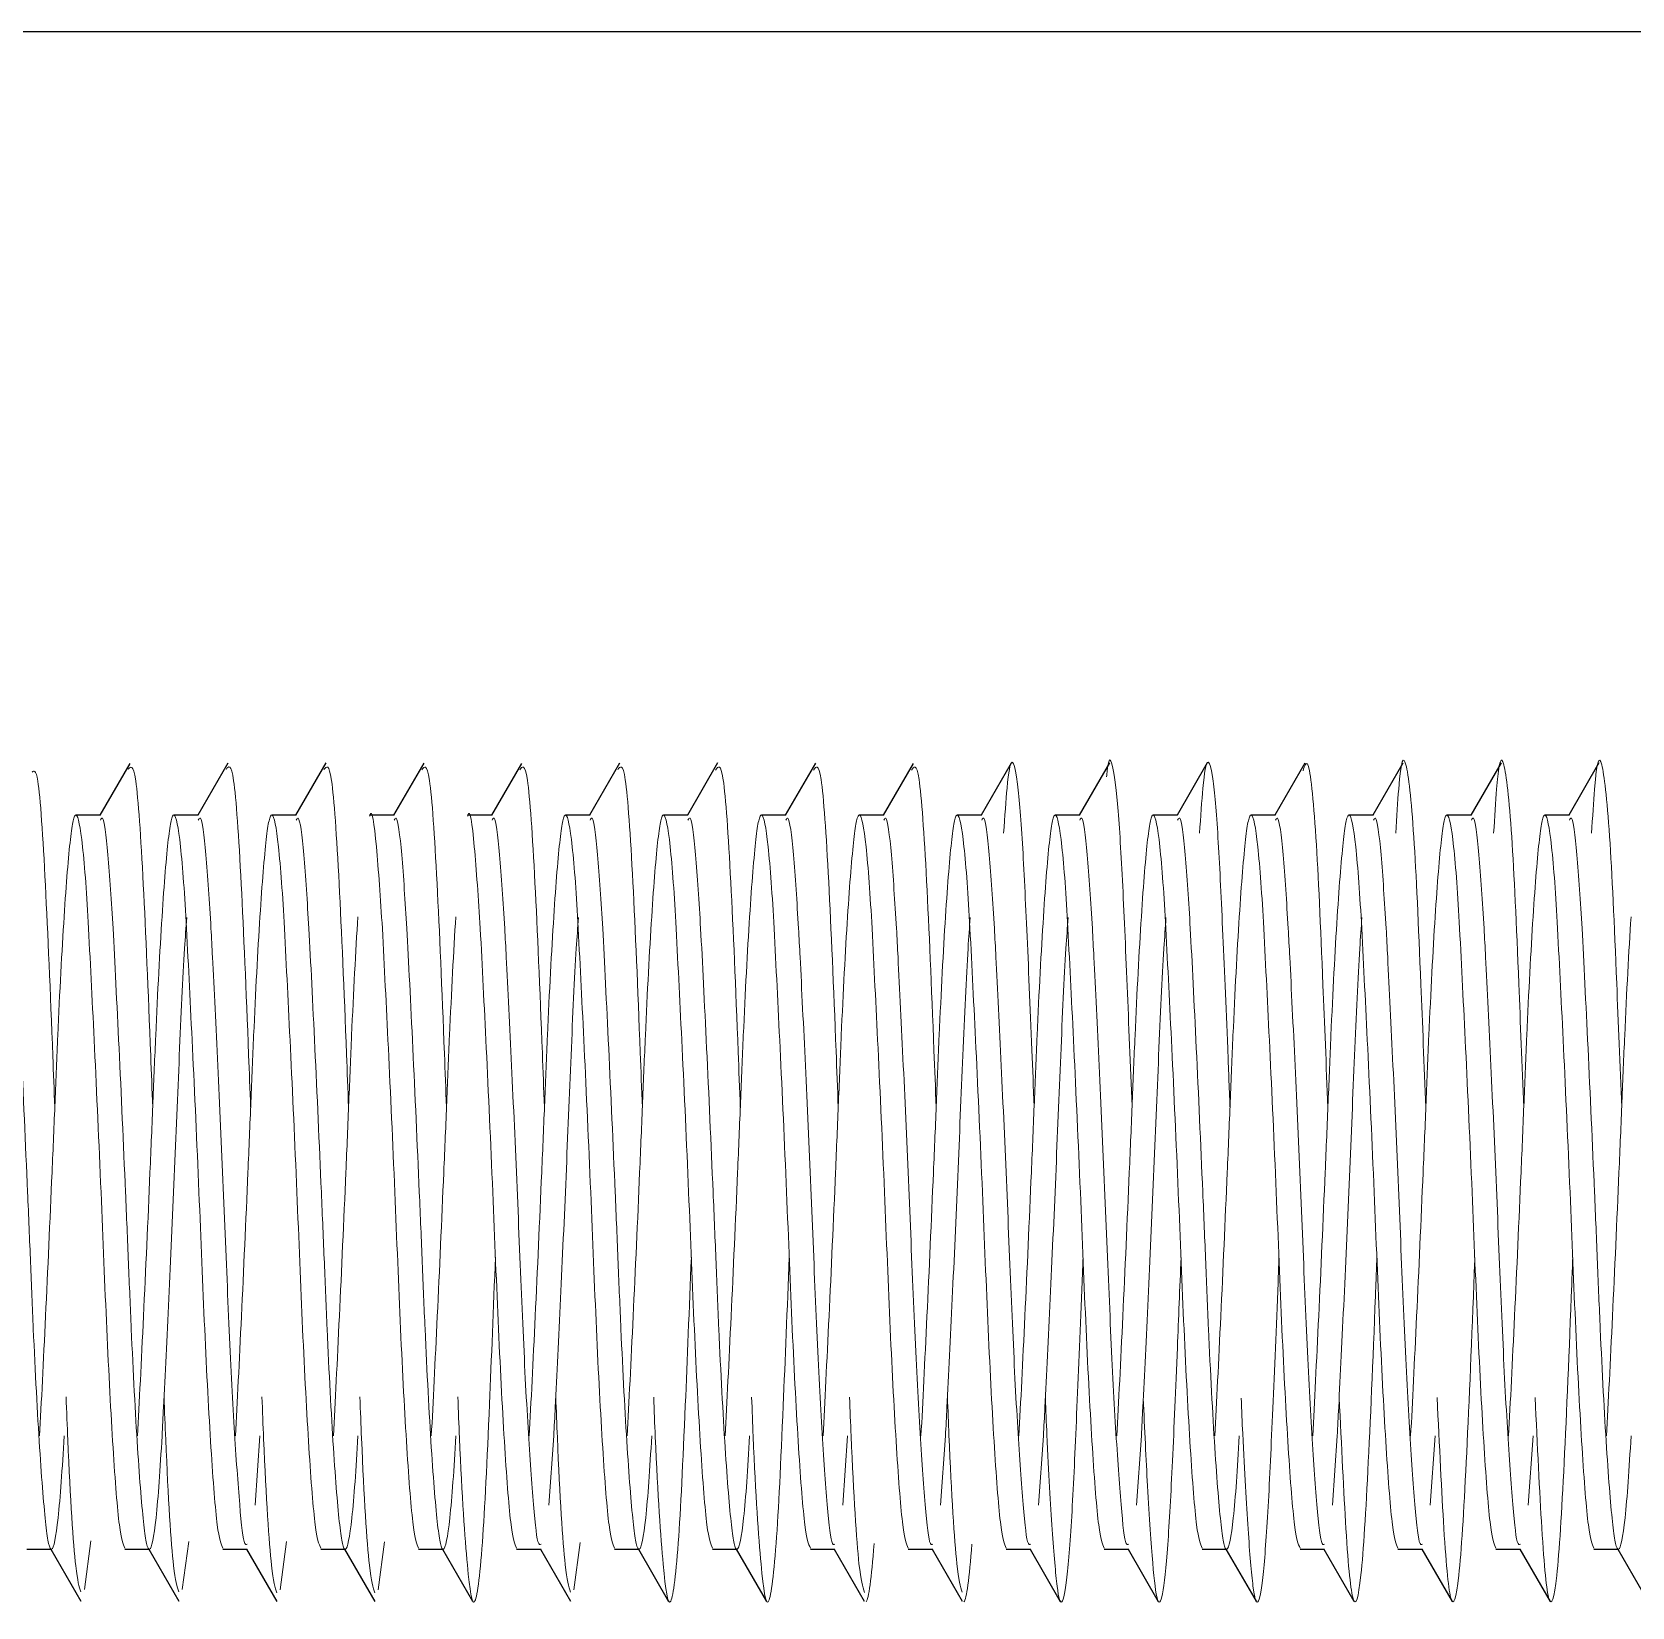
# Model space of a CAD drawing. Header units: millimetres. Extents: x -635 to 515, y -448 to 489.
# Drawn here: x 106.64 to 113.18, y 290.84 to 297.28 of the extents above; entities that cross this region are included whole.
import ezdxf

# ---------------------------------------------------------------- set-up
doc = ezdxf.new("R2010")
doc.units = ezdxf.units.MM

msp = doc.modelspace()

# ---------------------------------------------------------------- linework, layer by layer
at = {"color": 7, "linetype": 'Continuous', "lineweight": 25}
for p, q in [((116.8745, 297.2803), (95.4745, 297.2803)), ((107.0427, 294.2918), (106.9203, 294.0803)), ((107.4433, 294.2929), (107.3202, 294.0803)), ((107.8438, 294.294), (107.7202, 294.0803)), ((108.2433, 294.2931), (108.1202, 294.0803)), ((108.6427, 294.2918), (108.5203, 294.0803)), ((109.0432, 294.2929), (108.9202, 294.0803)), ((109.4438, 294.294), (109.3202, 294.0803)), ((109.8434, 294.2931), (109.7202, 294.0803)), ((110.2427, 294.2918), (110.1203, 294.0803)), ((110.6432, 294.2928), (110.5202, 294.0803)), ((111.0438, 294.294), (110.9202, 294.0803)), ((111.4434, 294.2932), (111.3202, 294.0803)), ((111.8427, 294.2919), (111.7203, 294.0803)), ((112.2431, 294.2927), (112.1202, 294.0803)), ((112.6438, 294.294), (112.5202, 294.0803)), ((113.0434, 294.2932), (112.9202, 294.0803)), ((106.9228, 294.0803), (106.8226, 294.0803)), ((107.3228, 294.0803), (107.2226, 294.0803)), ((107.7228, 294.0803), (107.6226, 294.0803)), ((108.1228, 294.0803), (108.0226, 294.0803)), ((108.5228, 294.0803), (108.4226, 294.0803)), ((108.9228, 294.0803), (108.8226, 294.0803)), ((109.3228, 294.0803), (109.2226, 294.0803)), ((109.7228, 294.0803), (109.6226, 294.0803)), ((110.1228, 294.0803), (110.0226, 294.0803)), ((110.5228, 294.0803), (110.4226, 294.0803)), ((110.9228, 294.0803), (110.8226, 294.0803)), ((111.3228, 294.0803), (111.2226, 294.0803)), ((111.7228, 294.0803), (111.6226, 294.0803)), ((112.1228, 294.0803), (112.0226, 294.0803)), ((112.5228, 294.0803), (112.4226, 294.0803)), ((112.9228, 294.0803), (112.8226, 294.0803)), ((106.6226, 291.0803), (106.7228, 291.0803)), ((106.7202, 291.0803), (106.8429, 290.8683)), ((107.0226, 291.0803), (107.1228, 291.0803)), ((107.1202, 291.0803), (107.2428, 290.8685)), ((107.4226, 291.0803), (107.5228, 291.0803)), ((107.5202, 291.0803), (107.6437, 290.8669)), ((107.8226, 291.0803), (107.9228, 291.0803)), ((107.9202, 291.0803), (108.0437, 290.8669)), ((108.2226, 291.0803), (108.3228, 291.0803)), ((108.3202, 291.0803), (108.4429, 290.8682)), ((108.6226, 291.0803), (108.7228, 291.0803)), ((108.7202, 291.0803), (108.8428, 290.8686)), ((109.0226, 291.0803), (109.1228, 291.0803)), ((109.1202, 291.0803), (109.2436, 290.8669)), ((109.4226, 291.0803), (109.5228, 291.0803)), ((109.5202, 291.0803), (109.6437, 290.8668)), ((109.8226, 291.0803), (109.9228, 291.0803)), ((109.9202, 291.0803), (110.043, 290.8682)), ((110.2226, 291.0803), (110.3228, 291.0803)), ((110.3203, 291.0803), (110.4427, 290.8686)), ((110.6226, 291.0803), (110.7228, 291.0803)), ((110.7202, 291.0803), (110.8436, 290.867)), ((111.0226, 291.0803), (111.1228, 291.0803)), ((111.1202, 291.0803), (111.2437, 290.8668)), ((111.4226, 291.0803), (111.5228, 291.0803)), ((111.5202, 291.0803), (111.643, 290.8681)), ((111.8226, 291.0803), (111.9228, 291.0803)), ((111.9203, 291.0803), (112.0427, 290.8686)), ((112.2226, 291.0803), (112.3228, 291.0803)), ((112.3202, 291.0803), (112.4436, 290.867)), ((112.6226, 291.0803), (112.7228, 291.0803)), ((112.7202, 291.0803), (112.8437, 290.8668)), ((113.0226, 291.0803), (113.1228, 291.0803)), ((113.1202, 291.0803), (113.243, 290.8681))]:
    msp.add_line(p, q, dxfattribs=at)
at = {"color": 144, "linetype": 'Continuous', "lineweight": 18}
for p, q in [((107.5745, 291.5435), (107.5547, 291.2608)), ((108.7745, 291.5435), (108.7547, 291.2608)), ((109.9745, 291.5435), (109.9547, 291.2608)), ((110.3745, 291.5435), (110.3547, 291.2608)), ((110.7745, 291.5435), (110.7547, 291.2608)), ((111.1745, 291.5435), (111.1547, 291.2608)), ((111.9745, 291.5435), (111.9547, 291.2608)), ((112.3745, 291.5435), (112.3547, 291.2608)), ((112.7745, 291.5435), (112.7547, 291.2608)), ((106.8835, 291.1141), (106.8574, 290.9153)), ((107.2834, 291.1127), (107.2574, 290.9153)), ((107.6833, 291.1114), (107.6573, 290.9152)), ((108.0832, 291.11), (108.0573, 290.9152)), ((108.883, 291.1073), (108.8572, 290.9152))]:
    msp.add_line(p, q, dxfattribs=at)
for points, knots in [([(107.1365, 292.8863), (107.1338, 292.9573), (107.1206, 293.3028), (107.0983, 293.8376), (107.0672, 294.3044), (107.0464, 294.2797), (107.036, 294.2674)], [0, 0, 0, 0, 0.078967, 0.384258, 0.691546, 1, 1, 1, 1]), ([(107.5365, 292.8863), (107.5338, 292.9582), (107.5206, 293.3045), (107.4982, 293.8395), (107.4671, 294.3052), (107.4463, 294.2797), (107.4359, 294.2669)], [0, 0, 0, 0, 0.079875, 0.384824, 0.691885, 1, 1, 1, 1]), ([(107.9365, 292.8862), (107.9337, 292.959), (107.9205, 293.3062), (107.8981, 293.8414), (107.867, 294.306), (107.8462, 294.2796), (107.8358, 294.2664)], [0, 0, 0, 0, 0.080781, 0.385389, 0.692225, 1, 1, 1, 1]), ([(108.3365, 292.8862), (108.3337, 292.9599), (108.3204, 293.3079), (108.2981, 293.8433), (108.2669, 294.3068), (108.2461, 294.2796), (108.2357, 294.2659)], [0, 0, 0, 0, 0.081685, 0.385953, 0.692563, 1, 1, 1, 1]), ([(108.7365, 292.8862), (108.7336, 292.9607), (108.7203, 293.3096), (108.698, 293.8453), (108.6668, 294.3076), (108.646, 294.2795), (108.6357, 294.2655)], [0, 0, 0, 0, 0.082588, 0.386516, 0.692902, 1, 1, 1, 1]), ([(109.1365, 292.8861), (109.1336, 292.9616), (109.1203, 293.3113), (109.0979, 293.8472), (109.0667, 294.3084), (109.0459, 294.2794), (109.0356, 294.265)], [0, 0, 0, 0, 0.083488, 0.387079, 0.69324, 1, 1, 1, 1]), ([(109.5365, 292.8861), (109.5336, 292.9624), (109.5202, 293.313), (109.4978, 293.8491), (109.4666, 294.3091), (109.4458, 294.2794), (109.4355, 294.2645)], [0, 0, 0, 0, 0.0843862, 0.3876409, 0.693577, 1, 1, 1, 1]), ([(109.9365, 292.8861), (109.9335, 292.9633), (109.9201, 293.3147), (109.8977, 293.851), (109.8665, 294.3099), (109.8458, 294.2793), (109.8354, 294.264)], [0, 0, 0, 0, 0.085283, 0.388202, 0.693914, 1, 1, 1, 1]), ([(110.3365, 292.886), (110.3335, 292.9641), (110.32, 293.3164), (110.2977, 293.8529), (110.2663, 294.3107), (110.2457, 294.2792), (110.2353, 294.2635)], [0, 0, 0, 0, 0.086177, 0.388763, 0.69425, 1, 1, 1, 1]), ([(110.7366, 292.8882), (110.7335, 292.9664), (110.7234, 293.2289), (110.7063, 293.623), (110.688, 294.0128), (110.6663, 294.2575), (110.6446, 294.3216), (110.6284, 294.239), (110.6167, 294.0738), (110.612, 294.006)], [0, 0, 0, 0, 0.0701259, 0.2354225, 0.395436, 0.5620389, 0.7286979, 0.8887418, 1, 1, 1, 1]), ([(111.1366, 292.89), (111.1298, 293.0584), (111.1159, 293.4026), (111.0974, 293.8347), (111.0773, 294.1589), (111.0551, 294.3037), (111.0408, 294.3216), (111.0333, 294.2453), (111.0324, 294.2361)], [0, 0, 0, 0, 0.185435, 0.379078, 0.57529, 0.776761, 0.973005, 1, 1, 1, 1]), ([(111.5366, 292.8881), (111.5335, 292.9681), (111.5232, 293.2323), (111.5062, 293.6273), (111.4878, 294.0159), (111.4661, 294.259), (111.4444, 294.3213), (111.4282, 294.2379), (111.4167, 294.073), (111.412, 294.0061)], [0, 0, 0, 0, 0.0717211, 0.2369855, 0.3970504, 0.5637255, 0.7303725, 0.8904221, 1, 1, 1, 1]), ([(111.9364, 292.8851), (111.9296, 293.0574), (111.9122, 293.4991), (111.8881, 294.0441), (111.8582, 294.332), (111.8416, 294.2815), (111.835, 294.2615)], [0, 0, 0, 0, 0.190681, 0.488829, 0.797596, 1, 1, 1, 1]), ([(112.3364, 292.8851), (112.3296, 293.058), (112.3121, 293.4997), (112.288, 294.0529), (112.2543, 294.3391), (112.2321, 294.3055), (112.2176, 294.0718), (112.2135, 294.0059)], [0, 0, 0, 0, 0.157696, 0.403025, 0.657116, 0.903354, 1, 1, 1, 1]), ([(112.7364, 292.8852), (112.7296, 293.0588), (112.712, 293.5013), (112.6879, 294.0545), (112.6542, 294.3394), (112.6321, 294.305), (112.6175, 294.0713), (112.6134, 294.0058)], [0, 0, 0, 0, 0.158467, 0.403762, 0.657839, 0.904025, 1, 1, 1, 1]), ([(113.1364, 292.8852), (113.1295, 293.0597), (113.112, 293.503), (113.0878, 294.0561), (113.0541, 294.3397), (113.032, 294.3044), (113.0175, 294.071), (113.0134, 294.0058)], [0, 0, 0, 0, 0.159245, 0.404513, 0.658586, 0.904727, 1, 1, 1, 1]), ([(106.7365, 292.8863), (106.7338, 292.9565), (106.7207, 293.3013), (106.6984, 293.8322), (106.6698, 294.2771), (106.6515, 294.2624), (106.6436, 294.2561)], [0, 0, 0, 0, 0.084337, 0.414562, 0.746817, 1, 1, 1, 1]), ([(106.8745, 293.617), (106.8673, 293.7525), (106.8589, 293.87), (106.8413, 294.0324), (106.8321, 294.0765), (106.8194, 294.0818), (106.8153, 294.0737), (106.8077, 294.0402), (106.8042, 294.0153), (106.7923, 293.9115), (106.7834, 293.8032), (106.7656, 293.5254), (106.7567, 293.3567), (106.7448, 293.0911), (106.7413, 293.0021), (106.7337, 292.8163), (106.7296, 292.7192), (106.7169, 292.4232), (106.7078, 292.2196), (106.6901, 291.847), (106.6817, 291.679), (106.6745, 291.5435)], [0, 0, 0, 0, 0.125, 0.125, 0.25, 0.25, 0.3125, 0.3125, 0.375, 0.375, 0.5, 0.5, 0.625, 0.625, 0.6875, 0.6875, 0.75, 0.75, 0.875, 0.875, 1, 1, 1, 1]), ([(107.2745, 293.617), (107.2673, 293.7525), (107.2589, 293.87), (107.2413, 294.0324), (107.2321, 294.0765), (107.2194, 294.0818), (107.2153, 294.0737), (107.2077, 294.0402), (107.2042, 294.0153), (107.1923, 293.9115), (107.1834, 293.8032), (107.1656, 293.5254), (107.1567, 293.3567), (107.1448, 293.0911), (107.1413, 293.0021), (107.1337, 292.8163), (107.1296, 292.7192), (107.1169, 292.4232), (107.1078, 292.2196), (107.0901, 291.847), (107.0817, 291.679), (107.0745, 291.5435)], [0, 0, 0, 0, 0.125, 0.125, 0.25, 0.25, 0.3125, 0.3125, 0.375, 0.375, 0.5, 0.5, 0.625, 0.625, 0.6875, 0.6875, 0.75, 0.75, 0.875, 0.875, 1, 1, 1, 1]), ([(107.6745, 293.617), (107.6673, 293.7525), (107.6589, 293.87), (107.6413, 294.0324), (107.6321, 294.0765), (107.6194, 294.0818), (107.6153, 294.0737), (107.6077, 294.0402), (107.6042, 294.0153), (107.5923, 293.9115), (107.5834, 293.8032), (107.5656, 293.5254), (107.5567, 293.3567), (107.5448, 293.0911), (107.5413, 293.0021), (107.5337, 292.8163), (107.5296, 292.7192), (107.5169, 292.4232), (107.5078, 292.2196), (107.4901, 291.847), (107.4817, 291.679), (107.4745, 291.5435)], [0, 0, 0, 0, 0.125, 0.125, 0.25, 0.25, 0.3125, 0.3125, 0.375, 0.375, 0.5, 0.5, 0.625, 0.625, 0.6875, 0.6875, 0.75, 0.75, 0.875, 0.875, 1, 1, 1, 1]), ([(108.0745, 293.617), (108.0666, 293.7378), (108.0505, 293.9825), (108.0314, 294.1145), (108.0229, 294.0771), (108.0226, 294.0755)], [0, 0, 0, 0, 0.482804, 0.978262, 1, 1, 1, 1]), ([(108.4745, 293.617), (108.4666, 293.7378), (108.4505, 293.9825), (108.4314, 294.1145), (108.4229, 294.0771), (108.4226, 294.0755)], [0, 0, 0, 0, 0.482804, 0.978262, 1, 1, 1, 1]), ([(108.8745, 293.617), (108.8673, 293.7525), (108.8589, 293.87), (108.8413, 294.0324), (108.8321, 294.0765), (108.8194, 294.0818), (108.8153, 294.0737), (108.8077, 294.0402), (108.8042, 294.0153), (108.7923, 293.9115), (108.7834, 293.8032), (108.7656, 293.5254), (108.7567, 293.3567), (108.7448, 293.0911), (108.7413, 293.0021), (108.7337, 292.8163), (108.7296, 292.7192), (108.7169, 292.4232), (108.7078, 292.2196), (108.6901, 291.847), (108.6817, 291.679), (108.6745, 291.5435)], [0, 0, 0, 0, 0.125, 0.125, 0.25, 0.25, 0.3125, 0.3125, 0.375, 0.375, 0.5, 0.5, 0.625, 0.625, 0.6875, 0.6875, 0.75, 0.75, 0.875, 0.875, 1, 1, 1, 1]), ([(109.2745, 293.617), (109.2673, 293.7525), (109.2589, 293.87), (109.2413, 294.0324), (109.2321, 294.0765), (109.2194, 294.0818), (109.2153, 294.0737), (109.2077, 294.0402), (109.2042, 294.0153), (109.1923, 293.9115), (109.1834, 293.8032), (109.1656, 293.5254), (109.1567, 293.3567), (109.1448, 293.0911), (109.1413, 293.0021), (109.1337, 292.8163), (109.1296, 292.7192), (109.1169, 292.4232), (109.1078, 292.2196), (109.0901, 291.847), (109.0817, 291.679), (109.0745, 291.5435)], [0, 0, 0, 0, 0.125, 0.125, 0.25, 0.25, 0.3125, 0.3125, 0.375, 0.375, 0.5, 0.5, 0.625, 0.625, 0.6875, 0.6875, 0.75, 0.75, 0.875, 0.875, 1, 1, 1, 1]), ([(109.6745, 293.617), (109.6673, 293.7525), (109.6589, 293.87), (109.6413, 294.0324), (109.6321, 294.0765), (109.6194, 294.0818), (109.6153, 294.0737), (109.6077, 294.0402), (109.6042, 294.0153), (109.5923, 293.9115), (109.5834, 293.8032), (109.5656, 293.5254), (109.5567, 293.3567), (109.5448, 293.0911), (109.5413, 293.0021), (109.5337, 292.8163), (109.5296, 292.7192), (109.5169, 292.4232), (109.5078, 292.2196), (109.4901, 291.847), (109.4817, 291.679), (109.4745, 291.5435)], [0, 0, 0, 0, 0.125, 0.125, 0.25, 0.25, 0.3125, 0.3125, 0.375, 0.375, 0.5, 0.5, 0.625, 0.625, 0.6875, 0.6875, 0.75, 0.75, 0.875, 0.875, 1, 1, 1, 1]), ([(110.0745, 293.617), (110.0673, 293.7525), (110.0589, 293.87), (110.0413, 294.0324), (110.0321, 294.0765), (110.0194, 294.0818), (110.0153, 294.0737), (110.0077, 294.0402), (110.0042, 294.0153), (109.9923, 293.9115), (109.9834, 293.8032), (109.9656, 293.5254), (109.9567, 293.3567), (109.9448, 293.0911), (109.9413, 293.0021), (109.9337, 292.8163), (109.9296, 292.7192), (109.9169, 292.4232), (109.9078, 292.2196), (109.8901, 291.847), (109.8817, 291.679), (109.8745, 291.5435)], [0, 0, 0, 0, 0.125, 0.125, 0.25, 0.25, 0.3125, 0.3125, 0.375, 0.375, 0.5, 0.5, 0.625, 0.625, 0.6875, 0.6875, 0.75, 0.75, 0.875, 0.875, 1, 1, 1, 1]), ([(110.4745, 293.617), (110.4673, 293.7525), (110.4589, 293.87), (110.4413, 294.0324), (110.4321, 294.0765), (110.4194, 294.0818), (110.4153, 294.0737), (110.4077, 294.0402), (110.4042, 294.0153), (110.3923, 293.9115), (110.3834, 293.8032), (110.3656, 293.5254), (110.3567, 293.3567), (110.3448, 293.0911), (110.3413, 293.0021), (110.3337, 292.8163), (110.3296, 292.7192), (110.3169, 292.4232), (110.3078, 292.2196), (110.2901, 291.847), (110.2817, 291.679), (110.2745, 291.5435)], [0, 0, 0, 0, 0.125, 0.125, 0.25, 0.25, 0.3125, 0.3125, 0.375, 0.375, 0.5, 0.5, 0.625, 0.625, 0.6875, 0.6875, 0.75, 0.75, 0.875, 0.875, 1, 1, 1, 1]), ([(110.8745, 293.617), (110.8673, 293.7525), (110.8589, 293.87), (110.8413, 294.0324), (110.8321, 294.0765), (110.8194, 294.0818), (110.8153, 294.0737), (110.8077, 294.0402), (110.8042, 294.0153), (110.7923, 293.9115), (110.7834, 293.8032), (110.7656, 293.5254), (110.7567, 293.3567), (110.7448, 293.0911), (110.7413, 293.0021), (110.7337, 292.8163), (110.7296, 292.7192), (110.7169, 292.4232), (110.7078, 292.2196), (110.6901, 291.847), (110.6817, 291.679), (110.6745, 291.5435)], [0, 0, 0, 0, 0.125, 0.125, 0.25, 0.25, 0.3125, 0.3125, 0.375, 0.375, 0.5, 0.5, 0.625, 0.625, 0.6875, 0.6875, 0.75, 0.75, 0.875, 0.875, 1, 1, 1, 1]), ([(111.2745, 293.617), (111.2673, 293.7525), (111.2589, 293.87), (111.2413, 294.0324), (111.2321, 294.0765), (111.2194, 294.0818), (111.2153, 294.0737), (111.2077, 294.0402), (111.2042, 294.0153), (111.1923, 293.9115), (111.1834, 293.8032), (111.1656, 293.5254), (111.1567, 293.3567), (111.1448, 293.0911), (111.1413, 293.0021), (111.1337, 292.8163), (111.1296, 292.7192), (111.1169, 292.4232), (111.1078, 292.2196), (111.0901, 291.847), (111.0817, 291.679), (111.0745, 291.5435)], [0, 0, 0, 0, 0.125, 0.125, 0.25, 0.25, 0.3125, 0.3125, 0.375, 0.375, 0.5, 0.5, 0.625, 0.625, 0.6875, 0.6875, 0.75, 0.75, 0.875, 0.875, 1, 1, 1, 1]), ([(111.6745, 293.617), (111.6673, 293.7525), (111.6589, 293.87), (111.6413, 294.0324), (111.6321, 294.0765), (111.6194, 294.0818), (111.6153, 294.0737), (111.6077, 294.0402), (111.6042, 294.0153), (111.5923, 293.9115), (111.5834, 293.8032), (111.5656, 293.5254), (111.5567, 293.3567), (111.5448, 293.0911), (111.5413, 293.0021), (111.5337, 292.8163), (111.5296, 292.7192), (111.5169, 292.4232), (111.5078, 292.2196), (111.4901, 291.847), (111.4817, 291.679), (111.4745, 291.5435)], [0, 0, 0, 0, 0.125, 0.125, 0.25, 0.25, 0.3125, 0.3125, 0.375, 0.375, 0.5, 0.5, 0.625, 0.625, 0.6875, 0.6875, 0.75, 0.75, 0.875, 0.875, 1, 1, 1, 1]), ([(112.0745, 293.617), (112.0673, 293.7525), (112.0589, 293.87), (112.0413, 294.0324), (112.0321, 294.0765), (112.0194, 294.0818), (112.0153, 294.0737), (112.0077, 294.0402), (112.0042, 294.0153), (111.9923, 293.9115), (111.9834, 293.8032), (111.9656, 293.5254), (111.9567, 293.3567), (111.9448, 293.0911), (111.9413, 293.0021), (111.9337, 292.8163), (111.9296, 292.7192), (111.9169, 292.4232), (111.9078, 292.2196), (111.8901, 291.847), (111.8817, 291.679), (111.8745, 291.5435)], [0, 0, 0, 0, 0.125, 0.125, 0.25, 0.25, 0.3125, 0.3125, 0.375, 0.375, 0.5, 0.5, 0.625, 0.625, 0.6875, 0.6875, 0.75, 0.75, 0.875, 0.875, 1, 1, 1, 1]), ([(112.4745, 293.617), (112.4673, 293.7525), (112.4589, 293.87), (112.4413, 294.0324), (112.4321, 294.0765), (112.4194, 294.0818), (112.4153, 294.0737), (112.4077, 294.0402), (112.4042, 294.0153), (112.3923, 293.9115), (112.3834, 293.8032), (112.3656, 293.5254), (112.3567, 293.3567), (112.3448, 293.0911), (112.3413, 293.0021), (112.3337, 292.8163), (112.3296, 292.7192), (112.3169, 292.4232), (112.3078, 292.2196), (112.2901, 291.847), (112.2817, 291.679), (112.2745, 291.5435)], [0, 0, 0, 0, 0.125, 0.125, 0.25, 0.25, 0.3125, 0.3125, 0.375, 0.375, 0.5, 0.5, 0.625, 0.625, 0.6875, 0.6875, 0.75, 0.75, 0.875, 0.875, 1, 1, 1, 1]), ([(112.8745, 293.617), (112.8673, 293.7525), (112.8589, 293.87), (112.8413, 294.0324), (112.8321, 294.0765), (112.8194, 294.0818), (112.8153, 294.0737), (112.8077, 294.0402), (112.8042, 294.0153), (112.7923, 293.9115), (112.7834, 293.8032), (112.7656, 293.5254), (112.7567, 293.3567), (112.7448, 293.0911), (112.7413, 293.0021), (112.7337, 292.8163), (112.7296, 292.7192), (112.7169, 292.4232), (112.7078, 292.2196), (112.6901, 291.847), (112.6817, 291.679), (112.6745, 291.5435)], [0, 0, 0, 0, 0.125, 0.125, 0.25, 0.25, 0.3125, 0.3125, 0.375, 0.375, 0.5, 0.5, 0.625, 0.625, 0.6875, 0.6875, 0.75, 0.75, 0.875, 0.875, 1, 1, 1, 1]), ([(106.9745, 293.6171), (106.9677, 293.7255), (106.954, 293.9425), (106.9353, 294.0828), (106.9255, 294.065), (106.9228, 294.0599)], [0, 0, 0, 0, 0.4180516, 0.8361327, 1, 1, 1, 1]), ([(107.3745, 293.617), (107.3677, 293.7255), (107.354, 293.9425), (107.3353, 294.0828), (107.3255, 294.065), (107.3228, 294.0599)], [0, 0, 0, 0, 0.418026, 0.836081, 1, 1, 1, 1]), ([(107.7745, 293.617), (107.7677, 293.7255), (107.754, 293.9424), (107.7353, 294.0828), (107.7255, 294.065), (107.7228, 294.0599)], [0, 0, 0, 0, 0.4180067, 0.8360429, 1, 1, 1, 1]), ([(108.1745, 293.6169), (108.1677, 293.7254), (108.154, 293.9424), (108.1353, 294.0828), (108.1255, 294.065), (108.1228, 294.0599)], [0, 0, 0, 0, 0.417963, 0.835956, 1, 1, 1, 1]), ([(108.5745, 293.6171), (108.5677, 293.7256), (108.554, 293.9425), (108.5353, 294.0828), (108.5255, 294.065), (108.5228, 294.0599)], [0, 0, 0, 0, 0.418086, 0.836202, 1, 1, 1, 1]), ([(108.9745, 293.6169), (108.9677, 293.7254), (108.954, 293.9424), (108.9353, 294.0828), (108.9255, 294.065), (108.9228, 294.0599)], [0, 0, 0, 0, 0.4179774, 0.8359843, 1, 1, 1, 1]), ([(109.3745, 293.6168), (109.3677, 293.7253), (109.354, 293.9423), (109.3353, 294.0828), (109.3255, 294.065), (109.3228, 294.0599)], [0, 0, 0, 0, 0.417928, 0.835885, 1, 1, 1, 1]), ([(109.7745, 293.617), (109.7677, 293.7255), (109.754, 293.9425), (109.7353, 294.0828), (109.7255, 294.065), (109.7228, 294.0599)], [0, 0, 0, 0, 0.418026, 0.836081, 1, 1, 1, 1]), ([(110.1745, 293.617), (110.1677, 293.7255), (110.154, 293.9425), (110.1353, 294.0828), (110.1255, 294.065), (110.1228, 294.0599)], [0, 0, 0, 0, 0.418026, 0.836081, 1, 1, 1, 1]), ([(110.5745, 293.617), (110.5677, 293.7255), (110.554, 293.9425), (110.5353, 294.0828), (110.5255, 294.065), (110.5228, 294.0599)], [0, 0, 0, 0, 0.418026, 0.836081, 1, 1, 1, 1]), ([(110.9745, 293.617), (110.9677, 293.7255), (110.954, 293.9425), (110.9353, 294.0828), (110.9255, 294.065), (110.9228, 294.0599)], [0, 0, 0, 0, 0.418027, 0.836083, 1, 1, 1, 1]), ([(111.3745, 293.617), (111.3677, 293.7255), (111.354, 293.9425), (111.3353, 294.0828), (111.3255, 294.065), (111.3228, 294.0599)], [0, 0, 0, 0, 0.418041, 0.836112, 1, 1, 1, 1]), ([(111.7745, 293.6171), (111.7677, 293.7256), (111.754, 293.9425), (111.7353, 294.0828), (111.7255, 294.065), (111.7228, 294.0599)], [0, 0, 0, 0, 0.418061, 0.836151, 1, 1, 1, 1]), ([(112.1745, 293.6172), (112.1677, 293.7256), (112.154, 293.9426), (112.1353, 294.0828), (112.1255, 294.065), (112.1228, 294.0599)], [0, 0, 0, 0, 0.418096, 0.836222, 1, 1, 1, 1]), ([(112.5745, 293.617), (112.5677, 293.7255), (112.554, 293.9425), (112.5353, 294.0828), (112.5255, 294.065), (112.5228, 294.0599)], [0, 0, 0, 0, 0.418026, 0.836081, 1, 1, 1, 1]), ([(112.9745, 293.617), (112.9677, 293.7255), (112.954, 293.9424), (112.9353, 294.0828), (112.9255, 294.065), (112.9228, 294.0599)], [0, 0, 0, 0, 0.418009, 0.836047, 1, 1, 1, 1]), ([(107.2752, 293.6612), (107.2724, 293.6211), (107.262, 293.476), (107.2449, 293.1033), (107.2252, 292.6043), (107.2022, 292.096), (107.1851, 291.7452), (107.1765, 291.5818), (107.1745, 291.5435)], [0, 0, 0, 0, 0.081469, 0.294829, 0.508142, 0.721434, 0.934791, 1, 1, 1, 1]), ([(107.9745, 293.6643), (107.9656, 293.5254), (107.9567, 293.3567), (107.9448, 293.0911), (107.9413, 293.0021), (107.9337, 292.8163), (107.9296, 292.7192), (107.9169, 292.4232), (107.9078, 292.2196), (107.8901, 291.847), (107.8817, 291.679), (107.8745, 291.5435)], [0, 0, 0, 0, 0.25, 0.25, 0.375, 0.375, 0.5, 0.5, 0.75, 0.75, 1, 1, 1, 1]), ([(108.3745, 293.6643), (108.3656, 293.5254), (108.3567, 293.3567), (108.3448, 293.0911), (108.3413, 293.0021), (108.3337, 292.8163), (108.3296, 292.7192), (108.3169, 292.4232), (108.3078, 292.2196), (108.2901, 291.847), (108.2817, 291.679), (108.2745, 291.5435)], [0, 0, 0, 0, 0.25, 0.25, 0.375, 0.375, 0.5, 0.5, 0.75, 0.75, 1, 1, 1, 1]), ([(108.8752, 293.6612), (108.8724, 293.6212), (108.862, 293.4761), (108.8449, 293.1035), (108.8252, 292.6045), (108.8022, 292.0962), (108.7851, 291.7453), (108.7765, 291.5818), (108.7745, 291.5435)], [0, 0, 0, 0, 0.081409, 0.294765, 0.508075, 0.721362, 0.934716, 1, 1, 1, 1]), ([(110.4752, 293.6612), (110.4724, 293.6211), (110.462, 293.476), (110.4449, 293.1033), (110.4252, 292.6043), (110.4022, 292.096), (110.3851, 291.7452), (110.3765, 291.5818), (110.3745, 291.5435)], [0, 0, 0, 0, 0.081468, 0.294826, 0.508137, 0.721426, 0.934781, 1, 1, 1, 1]), ([(110.8752, 293.6612), (110.8724, 293.6211), (110.862, 293.476), (110.8449, 293.1033), (110.8252, 292.6043), (110.8022, 292.096), (110.7851, 291.7452), (110.7765, 291.5818), (110.7745, 291.5435)], [0, 0, 0, 0, 0.081469, 0.294826, 0.508136, 0.721424, 0.934778, 1, 1, 1, 1]), ([(111.2752, 293.6612), (111.2724, 293.6211), (111.262, 293.476), (111.2449, 293.1033), (111.2252, 292.6043), (111.2022, 292.096), (111.1851, 291.7452), (111.1765, 291.5818), (111.1745, 291.5435)], [0, 0, 0, 0, 0.081487, 0.294846, 0.508158, 0.721448, 0.934803, 1, 1, 1, 1]), ([(112.0752, 293.6612), (112.0724, 293.6211), (112.062, 293.4759), (112.0449, 293.1031), (112.0252, 292.6041), (112.0022, 292.0958), (111.9851, 291.7451), (111.9765, 291.5817), (111.9745, 291.5435)], [0, 0, 0, 0, 0.081554, 0.294914, 0.508227, 0.721518, 0.934875, 1, 1, 1, 1]), ([(113.1745, 293.6643), (113.1656, 293.5254), (113.1567, 293.3567), (113.1448, 293.0911), (113.1413, 293.0021), (113.1337, 292.8163), (113.1296, 292.7192), (113.1169, 292.4232), (113.1078, 292.2196), (113.0901, 291.847), (113.0817, 291.679), (113.0745, 291.5435)], [0, 0, 0, 0, 0.25, 0.25, 0.375, 0.375, 0.5, 0.5, 0.75, 0.75, 1, 1, 1, 1]), ([(106.7745, 291.5435), (106.7673, 291.408), (106.7589, 291.2905), (106.7413, 291.1281), (106.7321, 291.084), (106.7194, 291.0788), (106.7153, 291.0869), (106.7077, 291.1203), (106.7042, 291.1453), (106.6923, 291.2491), (106.6834, 291.3574), (106.6656, 291.6352), (106.6567, 291.8039), (106.6448, 292.0695), (106.6413, 292.1585), (106.6337, 292.3443), (106.6296, 292.4414), (106.6169, 292.7374), (106.6078, 292.9411), (106.5901, 293.3136), (106.5817, 293.4816), (106.5745, 293.6171)], [0, 0, 0, 0, 0.125, 0.125, 0.25, 0.25, 0.3125, 0.3125, 0.375, 0.375, 0.5, 0.5, 0.625, 0.625, 0.6875, 0.6875, 0.75, 0.75, 0.875, 0.875, 1, 1, 1, 1]), ([(107.0226, 291.085), (107.0152, 291.1027), (107, 291.1396), (106.9746, 291.4704), (106.9484, 291.9596), (106.9259, 292.5451), (106.8986, 293.1443), (106.8825, 293.4608), (106.8745, 293.617)], [0, 0, 0, 0, 0.157112, 0.327028, 0.496945, 0.661577, 0.832977, 1, 1, 1, 1]), ([(107.1745, 291.5435), (107.1673, 291.408), (107.1589, 291.2905), (107.1413, 291.1281), (107.1321, 291.084), (107.1194, 291.0788), (107.1153, 291.0869), (107.1077, 291.1203), (107.1042, 291.1453), (107.0923, 291.2491), (107.0834, 291.3573), (107.0656, 291.6352), (107.0567, 291.8039), (107.0448, 292.0695), (107.0413, 292.1584), (107.0337, 292.3443), (107.0296, 292.4414), (107.0169, 292.7374), (107.0078, 292.941), (106.9901, 293.3136), (106.9817, 293.4816), (106.9745, 293.6171)], [0, 0, 0, 0, 0.125, 0.125, 0.25, 0.25, 0.3125, 0.3125, 0.375, 0.375, 0.5, 0.5, 0.625, 0.625, 0.6875, 0.6875, 0.75, 0.75, 0.875, 0.875, 1, 1, 1, 1]), ([(107.4226, 291.085), (107.4152, 291.1027), (107.4, 291.1396), (107.3746, 291.4704), (107.3484, 291.9596), (107.3259, 292.5451), (107.2986, 293.1443), (107.2825, 293.4608), (107.2745, 293.617)], [0, 0, 0, 0, 0.157112, 0.327028, 0.496945, 0.661577, 0.832977, 1, 1, 1, 1]), ([(107.5228, 291.1006), (107.5184, 291.0987), (107.5069, 291.0938), (107.4896, 291.2759), (107.4664, 291.6055), (107.4449, 292.0525), (107.4252, 292.5575), (107.4022, 293.0642), (107.3851, 293.4154), (107.3765, 293.5788), (107.3745, 293.617)], [0, 0, 0, 0, 0.087964, 0.2325891, 0.3772062, 0.5218716, 0.6665049, 0.8111233, 0.9557864, 1, 1, 1, 1]), ([(107.8226, 291.085), (107.8152, 291.1027), (107.8, 291.1396), (107.7746, 291.4704), (107.7484, 291.9596), (107.7259, 292.5451), (107.6986, 293.1443), (107.6825, 293.4608), (107.6745, 293.617)], [0, 0, 0, 0, 0.157112, 0.327028, 0.496945, 0.661577, 0.832977, 1, 1, 1, 1]), ([(107.9745, 291.5435), (107.9673, 291.408), (107.9589, 291.2905), (107.9413, 291.1281), (107.9321, 291.084), (107.9194, 291.0788), (107.9153, 291.0869), (107.9077, 291.1203), (107.9042, 291.1453), (107.8923, 291.2491), (107.8834, 291.3573), (107.8656, 291.6351), (107.8567, 291.8038), (107.8448, 292.0694), (107.8413, 292.1584), (107.8337, 292.3442), (107.8296, 292.4413), (107.8169, 292.7373), (107.8078, 292.9409), (107.7901, 293.3135), (107.7817, 293.4815), (107.7745, 293.617)], [0, 0, 0, 0, 0.125, 0.125, 0.25, 0.25, 0.3125, 0.3125, 0.375, 0.375, 0.5, 0.5, 0.625, 0.625, 0.6875, 0.6875, 0.75, 0.75, 0.875, 0.875, 1, 1, 1, 1]), ([(108.2226, 291.085), (108.2152, 291.1027), (108.2, 291.1396), (108.1746, 291.4704), (108.1484, 291.9596), (108.1259, 292.5451), (108.0986, 293.1443), (108.0825, 293.4608), (108.0745, 293.617)], [0, 0, 0, 0, 0.157112, 0.327028, 0.496945, 0.661577, 0.832977, 1, 1, 1, 1]), ([(108.3745, 291.5435), (108.3673, 291.408), (108.3589, 291.2905), (108.3413, 291.1282), (108.3321, 291.084), (108.3194, 291.0788), (108.3153, 291.0868), (108.3077, 291.1203), (108.3042, 291.1452), (108.2923, 291.249), (108.2834, 291.3573), (108.2656, 291.635), (108.2567, 291.8037), (108.2448, 292.0693), (108.2413, 292.1583), (108.2337, 292.3441), (108.2296, 292.4412), (108.2169, 292.7372), (108.2078, 292.9408), (108.1901, 293.3134), (108.1817, 293.4814), (108.1745, 293.6169)], [0, 0, 0, 0, 0.125, 0.125, 0.25, 0.25, 0.3125, 0.3125, 0.375, 0.375, 0.5, 0.5, 0.625, 0.625, 0.6875, 0.6875, 0.75, 0.75, 0.875, 0.875, 1, 1, 1, 1]), ([(108.6226, 291.085), (108.6152, 291.1027), (108.6, 291.1396), (108.5746, 291.4704), (108.5484, 291.9596), (108.5259, 292.5451), (108.4986, 293.1443), (108.4825, 293.4608), (108.4745, 293.617)], [0, 0, 0, 0, 0.157112, 0.327028, 0.496945, 0.661577, 0.832977, 1, 1, 1, 1]), ([(108.7228, 291.1006), (108.7184, 291.0987), (108.7069, 291.0938), (108.6896, 291.2759), (108.6664, 291.6056), (108.6449, 292.0525), (108.6252, 292.5576), (108.6022, 293.0642), (108.5851, 293.4154), (108.5765, 293.5789), (108.5745, 293.6171)], [0, 0, 0, 0, 0.0879716, 0.2325895, 0.3771994, 0.5218576, 0.6664837, 0.8110949, 0.9557508, 1, 1, 1, 1]), ([(109.0226, 291.085), (109.0152, 291.1027), (109, 291.1396), (108.9746, 291.4704), (108.9484, 291.9596), (108.9259, 292.5451), (108.8986, 293.1443), (108.8825, 293.4608), (108.8745, 293.617)], [0, 0, 0, 0, 0.157112, 0.327028, 0.496945, 0.661577, 0.832977, 1, 1, 1, 1]), ([(109.1745, 291.5435), (109.1673, 291.408), (109.1589, 291.2905), (109.1413, 291.1281), (109.1321, 291.084), (109.1194, 291.0788), (109.1153, 291.0869), (109.1077, 291.1203), (109.1042, 291.1453), (109.0923, 291.2491), (109.0834, 291.3573), (109.0656, 291.6351), (109.0567, 291.8038), (109.0448, 292.0694), (109.0413, 292.1583), (109.0337, 292.3442), (109.0296, 292.4412), (109.0169, 292.7372), (109.0078, 292.9409), (108.9901, 293.3134), (108.9817, 293.4814), (108.9745, 293.6169)], [0, 0, 0, 0, 0.125, 0.125, 0.25, 0.25, 0.3125, 0.3125, 0.375, 0.375, 0.5, 0.5, 0.625, 0.625, 0.6875, 0.6875, 0.75, 0.75, 0.875, 0.875, 1, 1, 1, 1]), ([(109.4226, 291.085), (109.4152, 291.1027), (109.4, 291.1396), (109.3746, 291.4704), (109.3484, 291.9596), (109.3259, 292.5451), (109.2986, 293.1443), (109.2825, 293.4608), (109.2745, 293.617)], [0, 0, 0, 0, 0.157112, 0.327028, 0.496945, 0.661577, 0.832977, 1, 1, 1, 1]), ([(109.5745, 291.5436), (109.5673, 291.408), (109.5589, 291.2906), (109.5413, 291.1282), (109.5321, 291.084), (109.5194, 291.0788), (109.5153, 291.0868), (109.5078, 291.1203), (109.5042, 291.1452), (109.4923, 291.249), (109.4834, 291.3572), (109.4656, 291.635), (109.4567, 291.8037), (109.4448, 292.0693), (109.4413, 292.1582), (109.4337, 292.344), (109.4296, 292.4411), (109.4169, 292.7371), (109.4078, 292.9407), (109.3901, 293.3133), (109.3817, 293.4813), (109.3745, 293.6168)], [0, 0, 0, 0, 0.125, 0.125, 0.25, 0.25, 0.3125, 0.3125, 0.375, 0.375, 0.5, 0.5, 0.625, 0.625, 0.6875, 0.6875, 0.75, 0.75, 0.875, 0.875, 1, 1, 1, 1]), ([(109.8226, 291.085), (109.8152, 291.1027), (109.8, 291.1396), (109.7746, 291.4704), (109.7484, 291.9596), (109.7259, 292.5451), (109.6986, 293.1443), (109.6825, 293.4608), (109.6745, 293.617)], [0, 0, 0, 0, 0.157112, 0.327028, 0.496945, 0.661577, 0.832977, 1, 1, 1, 1]), ([(109.9228, 291.1006), (109.9184, 291.0987), (109.9069, 291.0938), (109.8896, 291.2759), (109.8664, 291.6055), (109.8449, 292.0525), (109.8252, 292.5575), (109.8022, 293.0642), (109.7851, 293.4154), (109.7765, 293.5788), (109.7745, 293.617)], [0, 0, 0, 0, 0.087963, 0.232588, 0.377205, 0.52187, 0.666504, 0.811122, 0.955785, 1, 1, 1, 1]), ([(110.2226, 291.085), (110.2152, 291.1027), (110.2, 291.1396), (110.1746, 291.4704), (110.1484, 291.9596), (110.1259, 292.5451), (110.0986, 293.1443), (110.0825, 293.4608), (110.0745, 293.617)], [0, 0, 0, 0, 0.157112, 0.327028, 0.496945, 0.661577, 0.832977, 1, 1, 1, 1]), ([(110.3228, 291.1006), (110.3184, 291.0987), (110.3069, 291.0938), (110.2896, 291.2759), (110.2664, 291.6055), (110.2449, 292.0525), (110.2252, 292.5575), (110.2022, 293.0642), (110.1851, 293.4154), (110.1765, 293.5788), (110.1745, 293.617)], [0, 0, 0, 0, 0.087972, 0.232597, 0.377214, 0.521879, 0.666513, 0.811131, 0.955794, 1, 1, 1, 1]), ([(110.6226, 291.085), (110.6152, 291.1027), (110.6, 291.1396), (110.5746, 291.4704), (110.5484, 291.9596), (110.5259, 292.5451), (110.4986, 293.1443), (110.4825, 293.4608), (110.4745, 293.617)], [0, 0, 0, 0, 0.157112, 0.327028, 0.496945, 0.661577, 0.832977, 1, 1, 1, 1]), ([(110.7228, 291.1006), (110.7184, 291.0987), (110.7069, 291.0938), (110.6896, 291.2759), (110.6664, 291.6056), (110.6449, 292.0525), (110.6252, 292.5575), (110.6022, 293.0642), (110.5851, 293.4154), (110.5765, 293.5788), (110.5745, 293.617)], [0, 0, 0, 0, 0.0879744, 0.2325995, 0.3772167, 0.521882, 0.6665153, 0.8111337, 0.9557968, 1, 1, 1, 1]), ([(111.0226, 291.085), (111.0152, 291.1027), (111, 291.1396), (110.9746, 291.4704), (110.9484, 291.9596), (110.9259, 292.5451), (110.8986, 293.1443), (110.8825, 293.4608), (110.8745, 293.617)], [0, 0, 0, 0, 0.157112, 0.327028, 0.496945, 0.661577, 0.832977, 1, 1, 1, 1]), ([(111.1228, 291.1006), (111.1184, 291.0987), (111.1069, 291.0938), (111.0896, 291.2759), (111.0664, 291.6055), (111.0449, 292.0525), (111.0252, 292.5575), (111.0022, 293.0642), (110.9851, 293.4154), (110.9765, 293.5788), (110.9745, 293.617)], [0, 0, 0, 0, 0.087969, 0.232594, 0.377211, 0.521876, 0.666509, 0.811128, 0.955791, 1, 1, 1, 1]), ([(111.4226, 291.085), (111.4152, 291.1027), (111.4, 291.1396), (111.3746, 291.4704), (111.3484, 291.9596), (111.3259, 292.5451), (111.2986, 293.1443), (111.2825, 293.4608), (111.2745, 293.617)], [0, 0, 0, 0, 0.157112, 0.3270283, 0.4969447, 0.6615767, 0.8329771, 1, 1, 1, 1]), ([(111.5745, 291.5435), (111.5673, 291.408), (111.5589, 291.2905), (111.5413, 291.1281), (111.5321, 291.084), (111.5194, 291.0788), (111.5153, 291.0869), (111.5077, 291.1203), (111.5042, 291.1453), (111.4923, 291.2491), (111.4834, 291.3573), (111.4656, 291.6351), (111.4567, 291.8039), (111.4448, 292.0695), (111.4413, 292.1584), (111.4337, 292.3443), (111.4296, 292.4413), (111.4169, 292.7374), (111.4078, 292.941), (111.3901, 293.3136), (111.3817, 293.4815), (111.3745, 293.617)], [0, 0, 0, 0, 0.125, 0.125, 0.25, 0.25, 0.3125, 0.3125, 0.375, 0.375, 0.5, 0.5, 0.625, 0.625, 0.6875, 0.6875, 0.75, 0.75, 0.875, 0.875, 1, 1, 1, 1]), ([(111.8226, 291.085), (111.8152, 291.1027), (111.8, 291.1396), (111.7746, 291.4704), (111.7484, 291.9596), (111.7259, 292.5451), (111.6986, 293.1443), (111.6825, 293.4608), (111.6745, 293.617)], [0, 0, 0, 0, 0.157112, 0.327028, 0.496945, 0.661577, 0.832977, 1, 1, 1, 1]), ([(111.9228, 291.1006), (111.9184, 291.0987), (111.9069, 291.0938), (111.8896, 291.2759), (111.8664, 291.6055), (111.8449, 292.0525), (111.8252, 292.5575), (111.8022, 293.0642), (111.7851, 293.4154), (111.7765, 293.5788), (111.7745, 293.6171)], [0, 0, 0, 0, 0.087963, 0.232584, 0.377197, 0.521858, 0.666487, 0.811102, 0.955761, 1, 1, 1, 1]), ([(112.2226, 291.085), (112.2152, 291.1027), (112.2, 291.1396), (112.1746, 291.4704), (112.1484, 291.9596), (112.1259, 292.5451), (112.0986, 293.1443), (112.0825, 293.4608), (112.0745, 293.617)], [0, 0, 0, 0, 0.157112, 0.327028, 0.496945, 0.661577, 0.832977, 1, 1, 1, 1]), ([(112.3228, 291.1006), (112.3184, 291.0987), (112.3069, 291.0938), (112.2896, 291.2759), (112.2664, 291.6055), (112.2449, 292.0525), (112.2252, 292.5575), (112.2022, 293.0642), (112.1851, 293.4154), (112.1765, 293.5789), (112.1745, 293.6172)], [0, 0, 0, 0, 0.087959, 0.232576, 0.377185, 0.521842, 0.666467, 0.811077, 0.955731, 1, 1, 1, 1]), ([(112.6226, 291.085), (112.6152, 291.1027), (112.6, 291.1396), (112.5746, 291.4704), (112.5484, 291.9596), (112.5259, 292.5451), (112.4986, 293.1443), (112.4825, 293.4608), (112.4745, 293.617)], [0, 0, 0, 0, 0.157112, 0.327028, 0.496945, 0.661577, 0.832977, 1, 1, 1, 1]), ([(112.7228, 291.1006), (112.7184, 291.0987), (112.7069, 291.0938), (112.6896, 291.2759), (112.6664, 291.6055), (112.6449, 292.0525), (112.6252, 292.5575), (112.6022, 293.0642), (112.5851, 293.4154), (112.5765, 293.5788), (112.5745, 293.617)], [0, 0, 0, 0, 0.087964, 0.2325891, 0.3772062, 0.5218716, 0.6665049, 0.8111233, 0.9557864, 1, 1, 1, 1]), ([(113.0226, 291.085), (113.0152, 291.1027), (113, 291.1396), (112.9746, 291.4704), (112.9484, 291.9596), (112.9259, 292.5451), (112.8986, 293.1443), (112.8825, 293.4608), (112.8745, 293.617)], [0, 0, 0, 0, 0.157112, 0.327028, 0.496945, 0.661577, 0.832977, 1, 1, 1, 1]), ([(113.1745, 291.5435), (113.1673, 291.408), (113.1589, 291.2905), (113.1413, 291.1281), (113.1321, 291.084), (113.1194, 291.0788), (113.1153, 291.0869), (113.1077, 291.1203), (113.1042, 291.1453), (113.0923, 291.2491), (113.0834, 291.3573), (113.0656, 291.6351), (113.0567, 291.8038), (113.0448, 292.0694), (113.0413, 292.1584), (113.0337, 292.3442), (113.0296, 292.4413), (113.0169, 292.7373), (113.0078, 292.9409), (112.9901, 293.3135), (112.9817, 293.4815), (112.9745, 293.617)], [0, 0, 0, 0, 0.125, 0.125, 0.25, 0.25, 0.3125, 0.3125, 0.375, 0.375, 0.5, 0.5, 0.625, 0.625, 0.6875, 0.6875, 0.75, 0.75, 0.875, 0.875, 1, 1, 1, 1]), ([(108.5365, 292.2742), (108.5282, 292.0657), (108.5092, 291.5906), (108.4838, 291.0477), (108.4498, 290.7953), (108.4224, 290.9681), (108.3971, 291.3288), (108.3849, 291.6458), (108.3827, 291.7027)], [0, 0, 0, 0, 0.153848, 0.350659, 0.554818, 0.751729, 0.955468, 1, 1, 1, 1]), ([(109.3365, 292.2741), (109.3281, 292.064), (109.3091, 291.5874), (109.2836, 291.0449), (109.2496, 290.795), (109.2222, 290.9705), (109.1969, 291.3315), (109.1848, 291.6471), (109.1827, 291.7024)], [0, 0, 0, 0, 0.15512, 0.351937, 0.556092, 0.752979, 0.956739, 1, 1, 1, 1]), ([(109.7365, 292.2741), (109.7281, 292.0632), (109.709, 291.5858), (109.6835, 291.0435), (109.6495, 290.7949), (109.6221, 290.9717), (109.5969, 291.3328), (109.5848, 291.6478), (109.5827, 291.7022)], [0, 0, 0, 0, 0.155756, 0.352575, 0.556727, 0.753603, 0.957372, 1, 1, 1, 1]), ([(110.9366, 292.2713), (110.9354, 292.239), (110.927, 292.0205), (110.9112, 291.6524), (110.8928, 291.2318), (110.8718, 290.949), (110.8498, 290.8357), (110.8307, 290.9006), (110.8107, 291.1422), (110.7934, 291.4273), (110.7845, 291.6474), (110.7825, 291.6983)], [0, 0, 0, 0, 0.023449, 0.158816, 0.288815, 0.423037, 0.559077, 0.690061, 0.822743, 0.959003, 1, 1, 1, 1]), ([(111.3366, 292.2721), (111.3316, 292.1473), (111.3195, 291.8418), (111.3016, 291.4255), (111.2826, 291.0695), (111.2606, 290.8691), (111.2396, 290.8463), (111.2212, 291.0027), (111.2008, 291.2897), (111.1881, 291.5716), (111.1824, 291.6968)], [0, 0, 0, 0, 0.091761, 0.224566, 0.355632, 0.49177, 0.626111, 0.756203, 0.891662, 1, 1, 1, 1]), ([(111.7366, 292.2714), (111.7353, 292.2373), (111.7269, 292.017), (111.711, 291.6479), (111.6927, 291.2284), (111.6716, 290.9471), (111.6496, 290.8355), (111.6306, 290.9021), (111.6105, 291.1453), (111.5933, 291.43), (111.5844, 291.6488), (111.5825, 291.6982)], [0, 0, 0, 0, 0.024743, 0.160074, 0.290052, 0.424323, 0.560343, 0.69127, 0.824015, 0.960273, 1, 1, 1, 1]), ([(112.1366, 292.2724), (112.1352, 292.2371), (112.1236, 291.9263), (112.1013, 291.3972), (112.0718, 290.9085), (112.0392, 290.813), (112.012, 291.086), (111.992, 291.5044), (111.9826, 291.7006)], [0, 0, 0, 0, 0.025704, 0.226647, 0.42568, 0.628281, 0.825764, 1, 1, 1, 1]), ([(112.5366, 292.2724), (112.5352, 292.2363), (112.5235, 291.9246), (112.5013, 291.3952), (112.4717, 290.9076), (112.4391, 290.8133), (112.4119, 291.0871), (112.3919, 291.5052), (112.3826, 291.7007)], [0, 0, 0, 0, 0.026357, 0.227268, 0.426343, 0.628924, 0.826436, 1, 1, 1, 1]), ([(112.9366, 292.2725), (112.9352, 292.2354), (112.9234, 291.9229), (112.9012, 291.3931), (112.8716, 290.9066), (112.839, 290.8137), (112.8119, 291.0881), (112.7919, 291.5059), (112.7826, 291.7009)], [0, 0, 0, 0, 0.027009, 0.227888, 0.427006, 0.629567, 0.827106, 1, 1, 1, 1]), ([(106.8431, 290.9065), (106.8362, 290.9274), (106.8195, 290.9783), (106.7974, 291.325), (106.785, 291.6434), (106.7827, 291.7032)], [0, 0, 0, 0, 0.3630706, 0.8804394, 1, 1, 1, 1]), ([(107.2429, 290.9067), (107.2361, 290.9279), (107.2194, 290.9795), (107.1973, 291.3263), (107.185, 291.6441), (107.1827, 291.7031)], [0, 0, 0, 0, 0.363575, 0.881853, 1, 1, 1, 1]), ([(107.6438, 290.9019), (107.6366, 290.9241), (107.6197, 290.9766), (107.5972, 291.3276), (107.5849, 291.6447), (107.5827, 291.7029)], [0, 0, 0, 0, 0.374631, 0.885208, 1, 1, 1, 1]), ([(108.0438, 290.9016), (108.0366, 290.9242), (108.0196, 290.9774), (107.9972, 291.3289), (107.9849, 291.6454), (107.9827, 291.7028)], [0, 0, 0, 0, 0.3761824, 0.8867983, 1, 1, 1, 1]), ([(108.8429, 290.9056), (108.8359, 290.9284), (108.8192, 290.983), (108.797, 291.3315), (108.7848, 291.6467), (108.7827, 291.7025)], [0, 0, 0, 0, 0.369721, 0.88828, 1, 1, 1, 1]), ([(110.0431, 290.9037), (110.036, 290.9277), (110.0191, 290.9847), (109.9968, 291.3354), (109.9847, 291.6486), (109.9826, 291.7021)], [0, 0, 0, 0, 0.37647, 0.893462, 1, 1, 1, 1]), ([(110.4429, 290.9045), (110.4358, 290.9287), (110.4189, 290.9865), (110.3967, 291.3368), (110.3847, 291.6492), (110.3826, 291.702)], [0, 0, 0, 0, 0.375907, 0.894709, 1, 1, 1, 1])]:
    msp.add_open_spline(points, degree=3, knots=knots, dxfattribs=at)
for points in [[(110.0827, 291.1032), (110.0722, 290.9613), (110.0607, 290.8771), (110.0502, 290.8653)], [(110.4826, 291.1018), (110.4721, 290.9603), (110.4606, 290.8766), (110.4501, 290.8652)]]:
    msp.add_open_spline(points, degree=3, dxfattribs=at)

doc.saveas('drawing.dxf')
